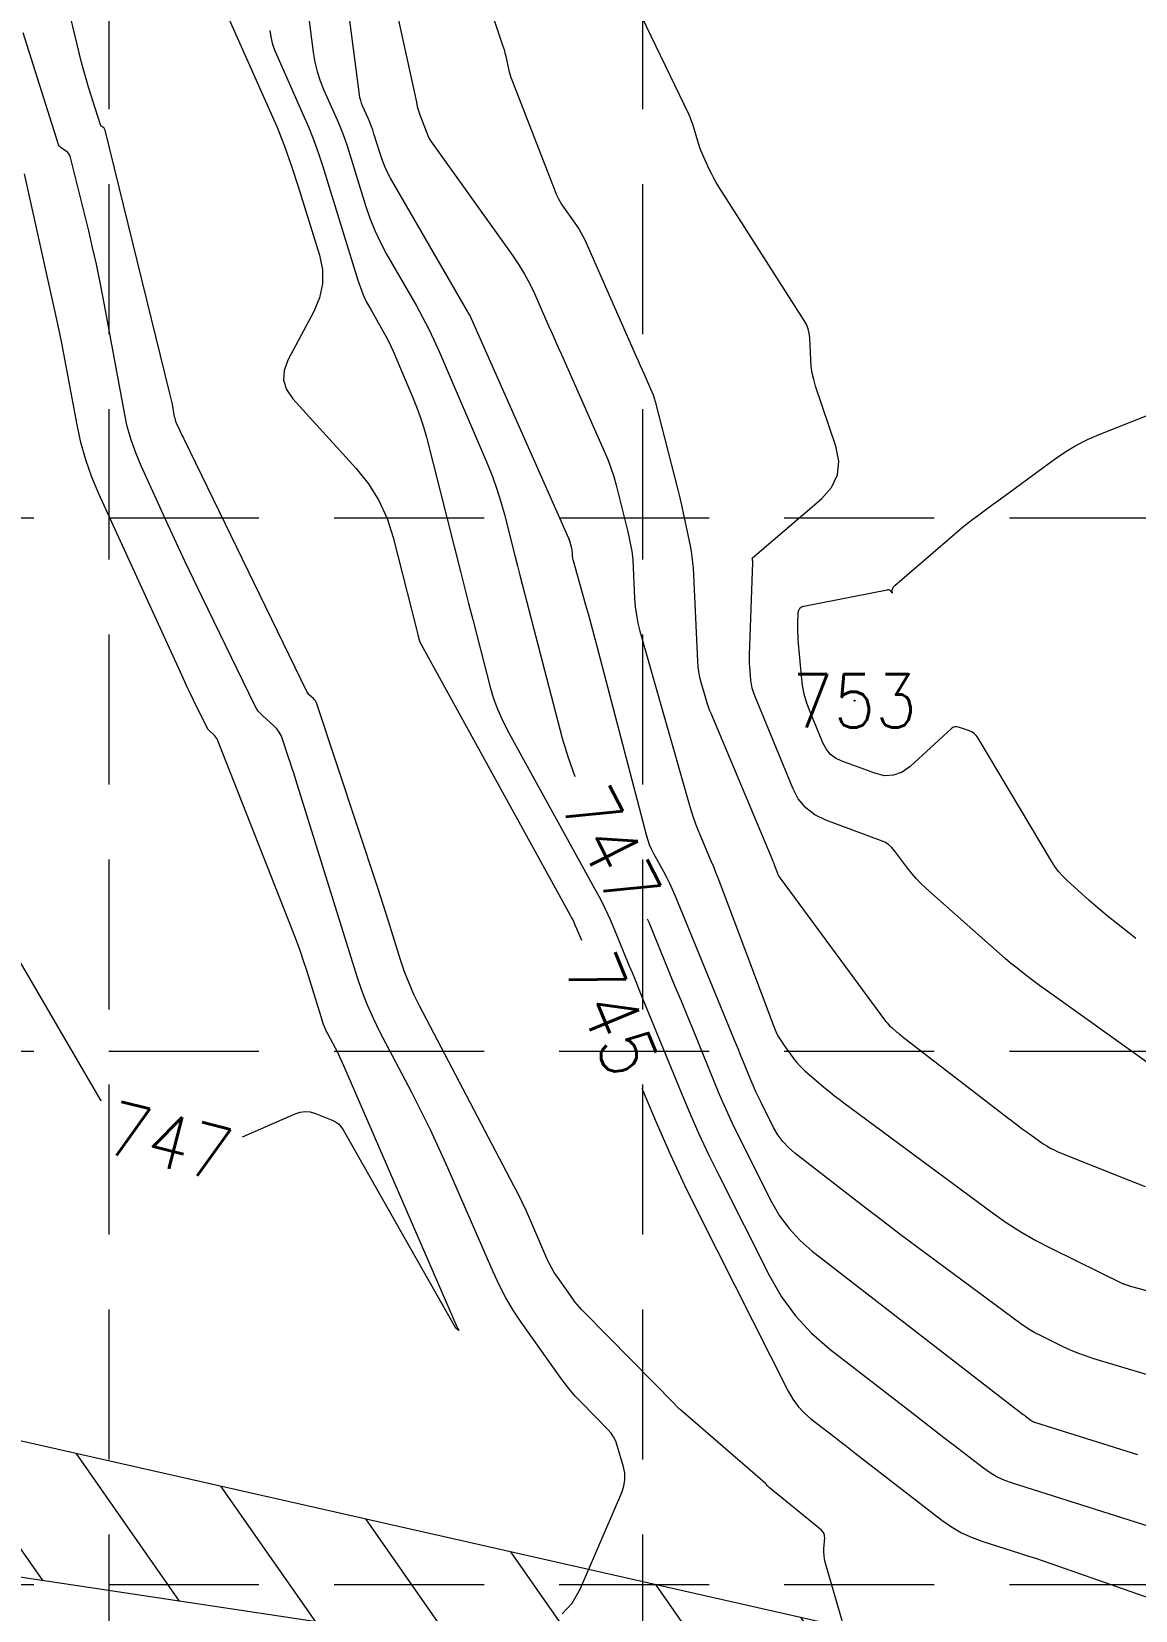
# Model space of a CAD drawing. Header units: feet. Extents: x 46644 to 49208, y 46045 to 47649.
# Drawn here: x 47760 to 47842.7, y 47364.9 to 47483.3 of the extents above; entities that cross this region are included whole.
import ezdxf
from ezdxf.enums import TextEntityAlignment as Align

# ---------------------------------------------------------------- set-up
doc = ezdxf.new("R2010")
doc.units = ezdxf.units.FT
doc.header["$MEASUREMENT"] = 0
doc.linetypes.add('DGN Style 3', pattern=[33.544038, 23.960027, -9.584011])
doc.linetypes.add('HIDDEN', pattern=[0.375, 0.25, -0.125])
doc.layers.add('EC', color=35, linetype='Continuous', lineweight=0)
doc.layers.add('WATER', color=5, linetype='Continuous', lineweight=0)
doc.layers.add('GRID', color=254, linetype='HIDDEN')
doc.styles.add('Style-STANDARD', font='STANDARD.shx')

msp = doc.modelspace()

# ---------------------------------------------------------------- hatches: boundary and pattern name
at = {"layer": 'WATER', "linetype": 'Continuous', "lineweight": 0}
h = msp.add_hatch(dxfattribs=at)
h.set_pattern_fill('ANSI31', color=5, scale=60, style=0)
h.set_pattern_definition([(304.93674, (8482.929, 102637.794), (-6.1483862, -4.29503745), [])])
h.paths.add_polyline_path([(47601.61, 47545.53), (47633.22, 47508.14), (47699.82, 47391.06), (47842.71, 47358.71), (47807.57, 47360.08), (47697.56, 47376.67), (47559.1, 47377.62), (47504.5, 47394), (47469.63, 47407.43), (47441.07, 47437.66), (47430.15, 47480.91), (47449.89, 47533.81), (47475.77, 47566.87), (47486.54, 47574.39), (47543.75, 47563.74), (47594.9, 47549.7)])

# ---------------------------------------------------------------- linework, layer by layer
at = {"layer": 'EC', "color": 35, "linetype": 'DGN Style 3', "lineweight": 0}
for p, q in [((47763.6, 47481.6), (47760.38, 47495.08)), ((47809.27, 47477.1), (47801.2, 47493.92)), ((47792.03, 47492.04), (47795.34, 47482.21)), ((47786.01, 47491.07), (47788.85, 47478.01)), ((47784.59, 47478.56), (47783.18, 47489.27)), ((47780.45, 47486.83), (47781.12, 47481.76)), ((47774.72, 47484.44), (47777.75, 47477.64)), ((47761.99, 47474.91), (47759.38, 47483.22)), ((47777.86, 47483.39), (47777.94, 47482.91)), ((47777.94, 47482.91), (47778.05, 47482.44)), ((47763.75, 47480.98), (47763.6, 47481.6)), ((47778.05, 47482.44), (47778.2, 47481.98)), ((47778.2, 47481.98), (47778.39, 47481.53)), ((47778.39, 47481.53), (47780.35, 47477.12)), ((47781.12, 47481.76), (47781.24, 47481.02)), ((47795.34, 47482.21), (47795.42, 47481.96)), ((47795.42, 47481.96), (47795.49, 47481.71)), ((47795.49, 47481.71), (47795.55, 47481.46)), ((47795.55, 47481.46), (47795.61, 47481.21)), ((47763.92, 47480.37), (47763.75, 47480.98)), ((47764.09, 47479.75), (47763.92, 47480.37)), ((47781.24, 47481.02), (47781.42, 47480.31)), ((47781.42, 47480.31), (47781.65, 47479.6)), ((47795.61, 47481.21), (47795.79, 47480.38)), ((47795.79, 47480.38), (47795.83, 47480.21)), ((47795.83, 47480.21), (47795.88, 47480.03)), ((47764.28, 47479.14), (47764.09, 47479.75)), ((47765.17, 47476.3), (47764.28, 47479.14)), ((47781.65, 47479.6), (47781.92, 47478.91)), ((47795.88, 47480.03), (47795.94, 47479.86)), ((47795.94, 47479.86), (47796, 47479.69)), ((47796, 47479.69), (47799.17, 47471.51)), ((47781.92, 47478.91), (47782.92, 47476.69)), ((47784.62, 47478.35), (47784.59, 47478.56)), ((47784.68, 47478.14), (47784.62, 47478.35)), ((47784.74, 47477.93), (47784.68, 47478.14)), ((47784.82, 47477.73), (47784.74, 47477.93)), ((47788.85, 47478.01), (47788.92, 47477.69)), ((47777.75, 47477.64), (47778.38, 47476.18)), ((47780.35, 47477.12), (47780.76, 47476.17)), ((47782.92, 47476.69), (47783.12, 47476.21)), ((47785.24, 47476.81), (47784.82, 47477.73)), ((47785.36, 47476.52), (47785.24, 47476.81)), ((47788.92, 47477.69), (47789.01, 47477.37)), ((47789.01, 47477.37), (47789.12, 47477.05)), ((47789.12, 47477.05), (47789.23, 47476.74)), ((47789.23, 47476.74), (47789.63, 47475.72)), ((47809.37, 47476.88), (47809.27, 47477.1)), ((47809.46, 47476.65), (47809.37, 47476.88)), ((47809.54, 47476.42), (47809.46, 47476.65)), ((47765.19, 47476.26), (47765.17, 47476.3)), ((47765.2, 47476.23), (47765.19, 47476.26)), ((47765.23, 47476.2), (47765.2, 47476.23)), ((47765.26, 47476.18), (47765.23, 47476.2)), ((47765.41, 47476.08), (47765.26, 47476.18)), ((47765.45, 47476.05), (47765.41, 47476.08)), ((47765.48, 47476.01), (47765.45, 47476.05)), ((47765.5, 47475.96), (47765.48, 47476.01)), ((47765.52, 47475.91), (47765.5, 47475.96)), ((47770.38, 47456.17), (47765.52, 47475.91)), ((47778.38, 47476.18), (47778.96, 47474.7)), ((47780.76, 47476.17), (47781.14, 47475.21)), ((47783.12, 47476.21), (47783.31, 47475.72)), ((47783.31, 47475.72), (47783.49, 47475.23)), ((47785.47, 47476.23), (47785.36, 47476.52)), ((47785.58, 47475.94), (47785.47, 47476.23)), ((47785.67, 47475.64), (47785.58, 47475.94)), ((47786.15, 47474.08), (47785.67, 47475.64)), ((47789.63, 47475.72), (47789.72, 47475.5)), ((47789.72, 47475.5), (47789.82, 47475.29)), ((47809.62, 47476.18), (47809.54, 47476.42)), ((47809.94, 47475.08), (47809.62, 47476.18)), ((47762.03, 47474.81), (47761.99, 47474.91)), ((47762.08, 47474.73), (47762.03, 47474.81)), ((47762.14, 47474.66), (47762.08, 47474.73)), ((47762.22, 47474.59), (47762.14, 47474.66)), ((47762.62, 47474.32), (47762.22, 47474.59)), ((47762.73, 47474.23), (47762.62, 47474.32)), ((47762.81, 47474.13), (47762.73, 47474.23)), ((47778.96, 47474.7), (47779.5, 47473.2)), ((47781.14, 47475.21), (47781.49, 47474.24)), ((47781.49, 47474.24), (47781.81, 47473.26)), ((47783.49, 47475.23), (47783.65, 47474.74)), ((47783.65, 47474.74), (47785.03, 47470.26)), ((47789.82, 47475.29), (47789.94, 47475.09)), ((47789.94, 47475.09), (47790.07, 47474.9)), ((47790.07, 47474.9), (47796.08, 47466.49)), ((47810.02, 47474.83), (47809.94, 47475.08)), ((47810.11, 47474.58), (47810.02, 47474.83)), ((47810.2, 47474.34), (47810.11, 47474.58)), ((47810.31, 47474.1), (47810.2, 47474.34)), ((47762.88, 47474.01), (47762.81, 47474.13)), ((47762.93, 47473.87), (47762.88, 47474.01)), ((47764.29, 47468.35), (47762.93, 47473.87)), ((47779.5, 47473.2), (47779.99, 47471.68)), ((47781.81, 47473.26), (47784.46, 47464.66)), ((47786.31, 47473.63), (47786.15, 47474.08)), ((47786.49, 47473.18), (47786.31, 47473.63)), ((47786.69, 47472.74), (47786.49, 47473.18)), ((47810.81, 47472.98), (47810.31, 47474.1)), ((47761.84, 47461.94), (47759.48, 47472.64)), ((47786.92, 47472.32), (47786.69, 47472.74)), ((47792.7, 47462.28), (47786.92, 47472.32)), ((47810.97, 47472.65), (47810.81, 47472.98)), ((47811.14, 47472.32), (47810.97, 47472.65)), ((47811.32, 47471.99), (47811.14, 47472.32)), ((47811.52, 47471.67), (47811.32, 47471.99)), ((47779.99, 47471.68), (47781.58, 47466.54)), ((47799.17, 47471.51), (47799.34, 47471.1)), ((47799.34, 47471.1), (47799.54, 47470.7)), ((47799.54, 47470.7), (47799.76, 47470.32)), ((47817.93, 47461.64), (47811.52, 47471.67)), ((47785.03, 47470.26), (47785.35, 47469.31)), ((47799.76, 47470.32), (47800.01, 47469.95)), ((47800.01, 47469.95), (47800.85, 47468.76)), ((47764.58, 47467.1), (47764.29, 47468.35)), ((47785.35, 47469.31), (47785.73, 47468.39)), ((47785.73, 47468.39), (47786.15, 47467.48)), ((47800.85, 47468.76), (47801.03, 47468.51)), ((47801.03, 47468.51), (47801.19, 47468.24)), ((47786.15, 47467.48), (47786.62, 47466.6)), ((47801.19, 47468.24), (47801.34, 47467.97)), ((47801.34, 47467.97), (47801.47, 47467.68)), ((47801.47, 47467.68), (47805.33, 47458.94)), ((47764.86, 47465.85), (47764.58, 47467.1)), ((47781.58, 47466.54), (47781.81, 47465.45)), ((47786.62, 47466.6), (47788.85, 47462.73)), ((47796.08, 47466.49), (47796.54, 47465.81)), ((47765.12, 47464.6), (47764.86, 47465.85)), ((47781.81, 47465.45), (47781.81, 47464.38)), ((47796.54, 47465.81), (47796.96, 47465.11)), ((47796.96, 47465.11), (47797.35, 47464.39)), ((47765.36, 47463.34), (47765.12, 47464.6)), ((47781.81, 47464.38), (47781.6, 47463.33)), ((47784.46, 47464.66), (47784.65, 47464.1)), ((47784.65, 47464.1), (47784.87, 47463.56)), ((47797.35, 47464.39), (47797.7, 47463.65)), ((47797.7, 47463.65), (47798.78, 47461.19)), ((47766.96, 47454.71), (47765.36, 47463.34)), ((47781.6, 47463.33), (47781.17, 47462.3)), ((47784.87, 47463.56), (47785.12, 47463.02)), ((47785.12, 47463.02), (47785.4, 47462.5)), ((47785.4, 47462.5), (47786.36, 47460.82)), ((47788.85, 47462.73), (47789.32, 47461.89)), ((47762.04, 47461.01), (47761.84, 47461.94)), ((47781.17, 47462.3), (47779.22, 47458.65)), ((47789.32, 47461.89), (47789.76, 47461.04)), ((47792.71, 47462.25), (47792.7, 47462.28)), ((47792.73, 47462.23), (47792.71, 47462.25)), ((47792.75, 47462.2), (47792.73, 47462.23)), ((47792.76, 47462.18), (47792.75, 47462.2)), ((47792.84, 47462.07), (47792.76, 47462.18)), ((47792.85, 47462.06), (47792.84, 47462.07)), ((47792.85, 47462.05), (47792.85, 47462.06)), ((47792.85, 47462.06), (47792.85, 47462.06)), ((47792.86, 47462.05), (47792.85, 47462.05)), ((47792.87, 47462.02), (47792.86, 47462.05)), ((47792.87, 47462.01), (47792.87, 47462.02)), ((47792.88, 47462), (47792.87, 47462.01)), ((47792.87, 47462.01), (47792.87, 47462.01)), ((47792.88, 47461.99), (47792.88, 47462)), ((47800.29, 47445.28), (47792.88, 47461.99)), ((47818.09, 47461.34), (47817.93, 47461.64)), ((47818.22, 47461.02), (47818.09, 47461.34)), ((47762.24, 47460.07), (47762.04, 47461.01)), ((47762.42, 47459.13), (47762.24, 47460.07)), ((47786.36, 47460.82), (47786.57, 47460.46)), ((47786.57, 47460.46), (47786.76, 47460.09)), ((47786.76, 47460.09), (47786.94, 47459.72)), ((47789.76, 47461.04), (47790.17, 47460.18)), ((47790.17, 47460.18), (47790.56, 47459.31)), ((47798.78, 47461.19), (47799.02, 47460.67)), ((47799.02, 47460.67), (47799.25, 47460.14)), ((47799.25, 47460.14), (47799.48, 47459.61)), ((47818.3, 47460.68), (47818.22, 47461.02)), ((47818.34, 47460.34), (47818.3, 47460.68)), ((47818.41, 47458.69), (47818.34, 47460.34)), ((47762.6, 47458.2), (47762.42, 47459.13)), ((47786.94, 47459.72), (47787.1, 47459.34)), ((47787.1, 47459.34), (47788.57, 47455.91)), ((47790.56, 47459.31), (47794.17, 47450.87)), ((47799.48, 47459.61), (47799.72, 47459.09)), ((47799.72, 47459.09), (47802.93, 47451.85)), ((47805.33, 47458.94), (47805.48, 47458.61)), ((47763.41, 47453.81), (47762.6, 47458.2)), ((47778.93, 47457.88), (47778.9, 47457.15)), ((47779.22, 47458.65), (47778.93, 47457.88)), ((47805.48, 47458.61), (47805.63, 47458.27)), ((47805.63, 47458.27), (47805.78, 47457.94)), ((47805.78, 47457.94), (47805.92, 47457.61)), ((47818.45, 47458.18), (47818.41, 47458.69)), ((47818.53, 47457.69), (47818.45, 47458.18)), ((47818.64, 47457.2), (47818.53, 47457.69)), ((47778.9, 47457.15), (47779.11, 47456.45)), ((47805.92, 47457.61), (47806.4, 47456.52)), ((47806.4, 47456.52), (47806.5, 47456.29)), ((47818.78, 47456.72), (47818.64, 47457.2)), ((47820.3, 47452.22), (47818.78, 47456.72)), ((47770.43, 47455.97), (47770.38, 47456.17)), ((47770.47, 47455.77), (47770.43, 47455.97)), ((47770.52, 47455.57), (47770.47, 47455.77)), ((47770.56, 47455.37), (47770.52, 47455.57)), ((47770.73, 47454.42), (47770.56, 47455.37)), ((47779.11, 47456.45), (47779.58, 47455.77)), ((47779.58, 47455.77), (47784.33, 47450.55)), ((47788.57, 47455.91), (47788.87, 47455.16)), ((47806.5, 47456.29), (47806.59, 47456.05)), ((47806.59, 47456.05), (47806.67, 47455.81)), ((47806.67, 47455.81), (47806.74, 47455.56)), ((47806.74, 47455.56), (47808.44, 47448.93)), ((47767.18, 47453.69), (47766.96, 47454.71)), ((47770.76, 47454.3), (47770.73, 47454.42)), ((47770.79, 47454.18), (47770.76, 47454.3)), ((47770.83, 47454.06), (47770.79, 47454.18)), ((47788.87, 47455.16), (47789.14, 47454.41)), ((47789.14, 47454.41), (47789.39, 47453.65)), ((47840.04, 47453.09), (47843.89, 47454.61)), ((47763.7, 47452.49), (47763.41, 47453.81)), ((47767.46, 47452.69), (47767.18, 47453.69)), ((47770.88, 47453.94), (47770.83, 47454.06)), ((47771.13, 47453.4), (47770.88, 47453.94)), ((47771.2, 47453.24), (47771.13, 47453.4)), ((47771.28, 47453.07), (47771.2, 47453.24)), ((47771.36, 47452.91), (47771.28, 47453.07)), ((47789.39, 47453.65), (47789.6, 47452.88)), ((47839.15, 47452.7), (47840.04, 47453.09)), ((47764.06, 47451.18), (47763.7, 47452.49)), ((47767.81, 47451.71), (47767.46, 47452.69)), ((47771.44, 47452.74), (47771.36, 47452.91)), ((47780.65, 47433.81), (47771.44, 47452.74)), ((47789.6, 47452.88), (47792.15, 47442.81)), ((47802.93, 47451.85), (47803.19, 47451.22)), ((47820.52, 47451.1), (47820.3, 47452.22)), ((47836.65, 47451.21), (47837.45, 47451.76)), ((47837.45, 47451.76), (47838.29, 47452.26)), ((47838.29, 47452.26), (47839.15, 47452.7)), ((47764.51, 47449.9), (47764.06, 47451.18)), ((47768.21, 47450.75), (47767.81, 47451.71)), ((47770.24, 47446.3), (47768.21, 47450.75)), ((47794.17, 47450.87), (47794.55, 47449.94)), ((47803.19, 47451.22), (47803.43, 47450.58)), ((47803.43, 47450.58), (47803.64, 47449.93)), ((47820.42, 47450.06), (47820.52, 47451.1)), ((47832.98, 47448.51), (47836.65, 47451.21)), ((47765.04, 47448.65), (47764.51, 47449.9)), ((47784.33, 47450.55), (47785.27, 47449.38)), ((47785.27, 47449.38), (47786.04, 47448.13)), ((47794.55, 47449.94), (47794.89, 47449)), ((47803.64, 47449.93), (47803.82, 47449.28)), ((47819.98, 47449.12), (47820.42, 47450.06)), ((47771.29, 47434.99), (47765.04, 47448.65)), ((47794.89, 47449), (47795.19, 47448.05)), ((47803.82, 47449.28), (47804.46, 47446.8)), ((47808.44, 47448.93), (47808.59, 47448.35)), ((47808.59, 47448.35), (47808.72, 47447.78)), ((47814.05, 47443.85), (47819.21, 47448.27)), ((47819.21, 47448.27), (47819.98, 47449.12)), ((47832.5, 47448.16), (47832.74, 47448.34)), ((47832.74, 47448.34), (47832.98, 47448.51)), ((47786.04, 47448.13), (47786.66, 47446.79)), ((47795.19, 47448.05), (47795.45, 47447.08)), ((47795.45, 47447.08), (47796.26, 47443.91)), ((47808.72, 47447.78), (47808.86, 47447.2)), ((47808.86, 47447.2), (47808.98, 47446.62)), ((47830.56, 47446.75), (47830.9, 47447)), ((47830.9, 47447), (47832.02, 47447.81)), ((47832.02, 47447.81), (47832.26, 47447.99)), ((47832.26, 47447.99), (47832.5, 47448.16)), ((47770.87, 47444.94), (47770.24, 47446.3)), ((47786.66, 47446.79), (47787.11, 47445.37)), ((47804.46, 47446.8), (47804.53, 47446.5)), ((47804.53, 47446.5), (47804.61, 47446.19)), ((47804.61, 47446.19), (47804.68, 47445.88)), ((47804.68, 47445.88), (47804.74, 47445.57)), ((47808.98, 47446.62), (47809.38, 47444.73)), ((47824.71, 47441.77), (47829.57, 47445.95)), ((47829.57, 47445.95), (47829.9, 47446.22)), ((47829.9, 47446.22), (47830.23, 47446.49)), ((47830.23, 47446.49), (47830.56, 47446.75)), ((47771.5, 47443.59), (47770.87, 47444.94)), ((47787.11, 47445.37), (47788.85, 47438.5)), ((47800.32, 47445.21), (47800.29, 47445.28)), ((47800.34, 47445.14), (47800.32, 47445.21)), ((47800.37, 47445.07), (47800.34, 47445.14)), ((47800.39, 47445), (47800.37, 47445.07)), ((47800.48, 47444.65), (47800.39, 47445)), ((47800.48, 47444.63), (47800.48, 47444.65)), ((47800.49, 47444.6), (47800.48, 47444.63)), ((47804.74, 47445.57), (47804.95, 47444.57)), ((47809.38, 47444.73), (47809.45, 47444.32)), ((47772.15, 47442.24), (47771.5, 47443.59)), ((47796.26, 47443.91), (47796.43, 47443.23)), ((47800.49, 47444.58), (47800.49, 47444.6)), ((47800.5, 47444.55), (47800.49, 47444.58)), ((47800.53, 47444.43), (47800.5, 47444.55)), ((47800.53, 47444.39), (47800.53, 47444.43)), ((47800.54, 47444.35), (47800.53, 47444.39)), ((47800.54, 47444.31), (47800.54, 47444.35)), ((47800.55, 47444.27), (47800.54, 47444.31)), ((47800.56, 47443.95), (47800.55, 47444.27)), ((47800.57, 47443.87), (47800.56, 47443.95)), ((47800.58, 47443.79), (47800.57, 47443.87)), ((47800.6, 47443.7), (47800.58, 47443.79)), ((47800.62, 47443.62), (47800.6, 47443.7)), ((47801.56, 47440.3), (47800.62, 47443.62)), ((47804.95, 47444.57), (47805, 47444.35)), ((47805, 47444.35), (47805.03, 47444.13)), ((47805.03, 47444.13), (47805.05, 47443.91)), ((47805.05, 47443.91), (47805.07, 47443.69)), ((47805.07, 47443.69), (47805.21, 47440.78)), ((47809.45, 47444.32), (47809.51, 47443.91)), ((47809.51, 47443.91), (47809.56, 47443.5)), ((47809.56, 47443.5), (47809.59, 47443.09)), ((47813.82, 47436.56), (47814.06, 47443.49)), ((47814.03, 47443.82), (47814.04, 47443.84)), ((47814.03, 47443.8), (47814.03, 47443.82)), ((47814.03, 47443.79), (47814.03, 47443.8)), ((47814.04, 47443.73), (47814.03, 47443.79)), ((47814.04, 47443.84), (47814.05, 47443.85)), ((47814.05, 47443.71), (47814.04, 47443.73)), ((47814.05, 47443.7), (47814.05, 47443.71)), ((47814.05, 47443.69), (47814.05, 47443.7)), ((47814.05, 47443.67), (47814.05, 47443.69)), ((47814.06, 47443.59), (47814.05, 47443.67)), ((47814.06, 47443.56), (47814.06, 47443.59)), ((47814.06, 47443.54), (47814.06, 47443.56)), ((47814.06, 47443.51), (47814.06, 47443.54)), ((47814.06, 47443.49), (47814.06, 47443.51)), ((47792.15, 47442.81), (47792.45, 47441.61)), ((47796.43, 47443.23), (47796.6, 47442.55)), ((47796.6, 47442.55), (47796.78, 47441.87)), ((47809.59, 47443.09), (47809.92, 47436.1)), ((47772.8, 47440.89), (47772.15, 47442.24)), ((47792.45, 47441.61), (47792.76, 47440.42)), ((47796.78, 47441.87), (47796.96, 47441.19)), ((47796.96, 47441.19), (47799.79, 47430.32)), ((47817.89, 47440.21), (47824.15, 47441.45)), ((47824.15, 47441.45), (47824.17, 47441.45)), ((47824.17, 47441.45), (47824.19, 47441.46)), ((47824.19, 47441.46), (47824.21, 47441.46)), ((47824.21, 47441.46), (47824.22, 47441.46)), ((47824.22, 47441.46), (47824.28, 47441.45)), ((47824.28, 47441.45), (47824.29, 47441.45)), ((47824.29, 47441.45), (47824.3, 47441.45)), ((47824.3, 47441.45), (47824.31, 47441.44)), ((47824.31, 47441.44), (47824.32, 47441.43)), ((47824.32, 47441.43), (47824.51, 47441.22)), ((47824.51, 47441.39), (47824.52, 47441.41)), ((47824.51, 47441.37), (47824.51, 47441.39)), ((47824.51, 47441.35), (47824.51, 47441.37)), ((47824.52, 47441.33), (47824.51, 47441.35)), ((47824.51, 47441.22), (47824.53, 47441.2)), ((47824.52, 47441.41), (47824.6, 47441.62)), ((47824.54, 47441.23), (47824.52, 47441.33)), ((47824.53, 47441.2), (47824.54, 47441.2)), ((47824.54, 47441.21), (47824.54, 47441.23)), ((47824.54, 47441.2), (47824.54, 47441.21)), ((47824.6, 47441.62), (47824.62, 47441.66)), ((47824.62, 47441.66), (47824.65, 47441.7)), ((47824.65, 47441.7), (47824.68, 47441.73)), ((47824.68, 47441.73), (47824.71, 47441.77)), ((47776.75, 47432.76), (47772.8, 47440.89)), ((47792.76, 47440.42), (47793.07, 47439.22)), ((47801.77, 47439.55), (47801.56, 47440.3)), ((47805.21, 47440.78), (47805.25, 47440.16)), ((47805.25, 47440.16), (47805.34, 47439.55)), ((47817.48, 47439.74), (47817.51, 47439.92)), ((47817.51, 47439.92), (47817.59, 47440.06)), ((47817.59, 47440.06), (47817.71, 47440.16)), ((47817.71, 47440.16), (47817.89, 47440.21)), ((47793.07, 47439.22), (47793.38, 47438.03)), ((47801.98, 47438.8), (47801.77, 47439.55)), ((47802.18, 47438.05), (47801.98, 47438.8)), ((47805.34, 47439.55), (47805.45, 47438.94)), ((47805.45, 47438.94), (47805.61, 47438.34)), ((47817.45, 47438.82), (47817.48, 47439.74)), ((47817.45, 47438.54), (47817.45, 47438.82)), ((47788.85, 47438.5), (47788.88, 47438.39)), ((47788.88, 47438.39), (47788.9, 47438.28)), ((47788.9, 47438.28), (47788.93, 47438.17)), ((47788.93, 47438.17), (47788.96, 47438.06)), ((47788.96, 47438.06), (47789.06, 47437.69)), ((47789.06, 47437.69), (47789.08, 47437.62)), ((47789.08, 47437.62), (47789.11, 47437.54)), ((47789.11, 47437.54), (47789.14, 47437.47)), ((47793.38, 47438.03), (47794.39, 47434.13)), ((47802.38, 47437.3), (47802.18, 47438.05)), ((47805.61, 47438.34), (47809.24, 47425.55)), ((47817.45, 47438.26), (47817.45, 47438.54)), ((47817.46, 47437.98), (47817.45, 47438.26)), ((47817.48, 47437.7), (47817.46, 47437.98)), ((47817.71, 47434.99), (47817.48, 47437.7)), ((47789.14, 47437.47), (47789.18, 47437.4)), ((47789.18, 47437.4), (47800.35, 47417.09)), ((47806.12, 47422.96), (47802.38, 47437.3)), ((47813.82, 47436.34), (47813.82, 47436.56)), ((47813.82, 47436.12), (47813.82, 47436.34)), ((47809.92, 47436.1), (47809.96, 47435.7)), ((47809.96, 47435.7), (47810.01, 47435.3)), ((47810.01, 47435.3), (47810.08, 47434.9)), ((47813.83, 47435.9), (47813.82, 47436.12)), ((47813.85, 47435.69), (47813.83, 47435.9)), ((47813.93, 47434.67), (47813.85, 47435.69)), ((47771.49, 47434.54), (47771.29, 47434.99)), ((47771.7, 47434.1), (47771.49, 47434.54)), ((47771.91, 47433.65), (47771.7, 47434.1)), ((47794.39, 47434.13), (47794.64, 47433.3)), ((47810.08, 47434.9), (47810.18, 47434.51)), ((47810.18, 47434.51), (47810.54, 47433.24)), ((47813.97, 47434.37), (47813.93, 47434.67)), ((47814.03, 47434.06), (47813.97, 47434.37)), ((47814.11, 47433.77), (47814.03, 47434.06)), ((47817.8, 47434.3), (47817.71, 47434.99)), ((47817.93, 47433.62), (47817.8, 47434.3)), ((47772.13, 47433.21), (47771.91, 47433.65)), ((47773.13, 47431.14), (47772.13, 47433.21)), ((47780.69, 47433.73), (47780.65, 47433.81)), ((47780.73, 47433.67), (47780.69, 47433.73)), ((47780.79, 47433.6), (47780.73, 47433.67)), ((47780.84, 47433.55), (47780.79, 47433.6)), ((47781.13, 47433.29), (47780.84, 47433.55)), ((47781.21, 47433.2), (47781.13, 47433.29)), ((47781.28, 47433.11), (47781.21, 47433.2)), ((47781.34, 47433.01), (47781.28, 47433.11)), ((47781.38, 47432.9), (47781.34, 47433.01)), ((47785.95, 47419.08), (47781.38, 47432.9)), ((47794.64, 47433.3), (47794.93, 47432.5)), ((47810.54, 47433.24), (47810.63, 47432.97)), ((47810.63, 47432.97), (47810.72, 47432.7)), ((47814.22, 47433.48), (47814.11, 47433.77)), ((47817.06, 47426.56), (47814.22, 47433.48)), ((47818.12, 47432.95), (47817.93, 47433.62)), ((47818.36, 47432.29), (47818.12, 47432.95)), ((47821.67, 47433.15), (47821.67, 47433.16)), ((47821.67, 47433.16), (47821.68, 47433.16)), ((47821.68, 47433.13), (47821.67, 47433.15)), ((47821.68, 47433.16), (47821.68, 47433.16)), ((47821.68, 47433.16), (47821.68, 47433.16)), ((47821.68, 47433.16), (47821.7, 47433.16)), ((47821.68, 47433.12), (47821.68, 47433.13)), ((47821.68, 47433.13), (47821.68, 47433.13)), ((47821.68, 47433.13), (47821.68, 47433.13)), ((47821.68, 47433.13), (47821.68, 47433.13)), ((47821.68, 47433.11), (47821.68, 47433.12)), ((47821.69, 47433.11), (47821.68, 47433.11)), ((47821.68, 47433.11), (47821.68, 47433.11)), ((47821.68, 47433.11), (47821.68, 47433.11)), ((47821.7, 47433.1), (47821.69, 47433.11)), ((47821.69, 47433.11), (47821.69, 47433.11)), ((47821.7, 47433.16), (47821.7, 47433.16)), ((47821.7, 47433.16), (47821.7, 47433.16)), ((47821.7, 47433.16), (47821.7, 47433.16)), ((47821.7, 47433.16), (47821.71, 47433.15)), ((47821.71, 47433.1), (47821.7, 47433.1)), ((47821.7, 47433.1), (47821.7, 47433.1)), ((47821.7, 47433.1), (47821.7, 47433.1)), ((47821.71, 47433.15), (47821.72, 47433.14)), ((47821.72, 47433.12), (47821.71, 47433.11)), ((47821.71, 47433.11), (47821.71, 47433.1)), ((47821.72, 47433.14), (47821.73, 47433.13)), ((47821.73, 47433.12), (47821.72, 47433.12)), ((47821.73, 47433.13), (47821.73, 47433.13)), ((47821.73, 47433.13), (47821.73, 47433.12)), ((47776.87, 47432.55), (47776.75, 47432.76)), ((47777, 47432.35), (47776.87, 47432.55)), ((47777.16, 47432.16), (47777, 47432.35)), ((47777.33, 47431.99), (47777.16, 47432.16)), ((47778.17, 47431.23), (47777.33, 47431.99)), ((47794.93, 47432.5), (47795.27, 47431.71)), ((47795.27, 47431.71), (47795.66, 47430.94)), ((47810.72, 47432.7), (47810.81, 47432.44)), ((47810.81, 47432.44), (47810.92, 47432.18)), ((47810.92, 47432.18), (47815.49, 47421.28)), ((47819.32, 47429.96), (47818.36, 47432.29)), ((47773.18, 47431.06), (47773.13, 47431.14)), ((47773.22, 47430.99), (47773.18, 47431.06)), ((47773.28, 47430.92), (47773.22, 47430.99)), ((47773.34, 47430.86), (47773.28, 47430.92)), ((47773.65, 47430.58), (47773.34, 47430.86)), ((47773.74, 47430.49), (47773.65, 47430.58)), ((47773.81, 47430.4), (47773.74, 47430.49)), ((47778.39, 47431.01), (47778.17, 47431.23)), ((47778.56, 47430.77), (47778.39, 47431.01)), ((47778.71, 47430.51), (47778.56, 47430.77)), ((47778.82, 47430.23), (47778.71, 47430.51)), ((47795.66, 47430.94), (47802.21, 47419.05)), ((47828.93, 47431.01), (47825.87, 47428.2)), ((47829.06, 47431.11), (47828.93, 47431.01)), ((47829.2, 47431.16), (47829.06, 47431.11)), ((47829.35, 47431.17), (47829.2, 47431.16)), ((47829.5, 47431.14), (47829.35, 47431.17)), ((47830.25, 47430.88), (47829.5, 47431.14)), ((47830.46, 47430.79), (47830.25, 47430.88)), ((47830.65, 47430.67), (47830.46, 47430.79)), ((47830.82, 47430.51), (47830.65, 47430.67)), ((47830.95, 47430.32), (47830.82, 47430.51)), ((47773.88, 47430.29), (47773.81, 47430.4)), ((47773.93, 47430.18), (47773.88, 47430.29)), ((47779.55, 47415.96), (47773.93, 47430.18)), ((47779.27, 47428.87), (47778.82, 47430.23)), ((47799.79, 47430.32), (47800.22, 47428.87)), ((47819.56, 47429.51), (47819.32, 47429.96)), ((47819.88, 47429.12), (47819.56, 47429.51)), ((47836.45, 47421.08), (47830.95, 47430.32)), ((47779.41, 47428.45), (47779.27, 47428.87)), ((47779.54, 47428.03), (47779.41, 47428.45)), ((47800.22, 47428.87), (47800.73, 47427.45)), ((47820.27, 47428.82), (47819.88, 47429.12)), ((47820.74, 47428.59), (47820.27, 47428.82)), ((47823.21, 47427.68), (47820.74, 47428.59)), ((47825.87, 47428.2), (47825.27, 47427.77)), ((47779.68, 47427.62), (47779.54, 47428.03)), ((47779.81, 47427.2), (47779.68, 47427.62)), ((47784.44, 47412.35), (47779.81, 47427.2)), ((47823.93, 47427.5), (47823.21, 47427.68)), ((47824.62, 47427.53), (47823.93, 47427.5)), ((47825.27, 47427.77), (47824.62, 47427.53)), ((47817.48, 47425.76), (47817.06, 47426.56)), ((47818.04, 47425.1), (47817.48, 47425.76)), ((47809.24, 47425.55), (47809.43, 47424.93)), ((47809.43, 47424.93), (47809.63, 47424.31)), ((47818.72, 47424.57), (47818.04, 47425.1)), ((47819.54, 47424.17), (47818.72, 47424.57)), ((47809.63, 47424.31), (47809.86, 47423.69)), ((47809.86, 47423.69), (47810.1, 47423.08)), ((47823.65, 47422.65), (47819.54, 47424.17)), ((47806.22, 47422.63), (47806.12, 47422.96)), ((47806.33, 47422.31), (47806.22, 47422.63)), ((47806.47, 47422), (47806.33, 47422.31)), ((47810.1, 47423.08), (47810.93, 47421.11)), ((47823.96, 47422.51), (47823.65, 47422.65)), ((47824.24, 47422.33), (47823.96, 47422.51)), ((47824.5, 47422.11), (47824.24, 47422.33)), ((47806.62, 47421.69), (47806.47, 47422)), ((47807.4, 47420.29), (47806.62, 47421.69)), ((47810.93, 47421.11), (47811.11, 47420.68)), ((47815.49, 47421.28), (47815.55, 47421.13)), ((47815.55, 47421.13), (47815.61, 47420.99)), ((47815.61, 47420.99), (47815.67, 47420.84)), ((47824.72, 47421.84), (47824.5, 47422.11)), ((47825.7, 47420.53), (47824.72, 47421.84)), ((47836.7, 47420.68), (47836.45, 47421.08)), ((47807.63, 47419.86), (47807.4, 47420.29)), ((47807.84, 47419.42), (47807.63, 47419.86)), ((47811.11, 47420.68), (47811.28, 47420.26)), ((47811.28, 47420.26), (47811.45, 47419.83)), ((47811.45, 47419.83), (47811.61, 47419.4)), ((47815.67, 47420.84), (47815.72, 47420.69)), ((47815.72, 47420.69), (47815.91, 47420.2)), ((47815.91, 47420.2), (47815.95, 47420.1)), ((47815.95, 47420.1), (47816, 47420)), ((47816, 47420), (47816.06, 47419.9)), ((47816.06, 47419.9), (47816.12, 47419.81)), ((47816.12, 47419.81), (47824.02, 47409.09)), ((47826.01, 47420.14), (47825.7, 47420.53)), ((47826.34, 47419.76), (47826.01, 47420.14)), ((47826.69, 47419.4), (47826.34, 47419.76)), ((47836.99, 47420.31), (47836.7, 47420.68)), ((47837.3, 47419.96), (47836.99, 47420.31)), ((47837.63, 47419.64), (47837.3, 47419.96)), ((47786.16, 47418.46), (47785.95, 47419.08)), ((47802.21, 47419.05), (47802.62, 47418.29)), ((47808.05, 47418.97), (47807.84, 47419.42)), ((47808.24, 47418.52), (47808.05, 47418.97)), ((47811.61, 47419.4), (47815.65, 47408.69)), ((47827.05, 47419.06), (47826.69, 47419.4)), ((47832.98, 47413.8), (47827.05, 47419.06)), ((47839.27, 47418.17), (47837.63, 47419.64)), ((47756.78, 47417.55), (47765.12, 47403.25)), ((47786.36, 47417.84), (47786.16, 47418.46)), ((47786.56, 47417.21), (47786.36, 47417.84)), ((47802.62, 47418.29), (47803, 47417.51)), ((47803, 47417.51), (47803.37, 47416.72)), ((47812.7, 47407.67), (47808.24, 47418.52)), ((47839.61, 47417.87), (47839.27, 47418.17)), ((47839.95, 47417.57), (47839.61, 47417.87)), ((47840.29, 47417.28), (47839.95, 47417.57)), ((47786.75, 47416.59), (47786.56, 47417.21)), ((47787.66, 47413.68), (47786.75, 47416.59)), ((47800.35, 47417.09), (47800.49, 47416.84)), ((47800.49, 47416.84), (47800.62, 47416.58)), ((47800.62, 47416.58), (47800.74, 47416.31)), ((47800.74, 47416.31), (47800.86, 47416.04)), ((47803.37, 47416.72), (47803.71, 47415.93)), ((47806.16, 47416.76), (47806.27, 47416.51)), ((47806.27, 47416.51), (47808.26, 47411.65)), ((47840.64, 47417), (47840.29, 47417.28)), ((47842.28, 47415.68), (47840.64, 47417)), ((47779.85, 47415.18), (47779.55, 47415.96)), ((47780.13, 47414.4), (47779.85, 47415.18)), ((47800.86, 47416.04), (47801.22, 47415.17)), ((47803.71, 47415.93), (47804.78, 47413.3)), ((47842.78, 47415.29), (47842.28, 47415.68)), ((47780.4, 47413.61), (47780.13, 47414.4)), ((47780.66, 47412.81), (47780.4, 47413.61)), ((47781.82, 47409.1), (47780.66, 47412.81)), ((47787.96, 47412.79), (47787.66, 47413.68)), ((47788.3, 47411.93), (47787.96, 47412.79)), ((47804.78, 47413.3), (47805.02, 47412.74)), ((47805.02, 47412.74), (47805.25, 47412.18)), ((47833.18, 47413.62), (47832.98, 47413.8)), ((47833.38, 47413.45), (47833.18, 47413.62)), ((47833.59, 47413.29), (47833.38, 47413.45)), ((47833.79, 47413.13), (47833.59, 47413.29)), ((47834.77, 47412.37), (47833.79, 47413.13)), ((47784.79, 47411.31), (47784.44, 47412.35)), ((47788.67, 47411.08), (47788.3, 47411.93)), ((47805.25, 47412.18), (47805.48, 47411.62)), ((47805.48, 47411.62), (47805.71, 47411.05)), ((47808.26, 47411.65), (47808.69, 47410.61)), ((47835.07, 47412.14), (47834.77, 47412.37)), ((47835.37, 47411.92), (47835.07, 47412.14)), ((47835.67, 47411.69), (47835.37, 47411.92)), ((47835.98, 47411.47), (47835.67, 47411.69)), ((47843.77, 47405.9), (47835.98, 47411.47)), ((47785.19, 47410.29), (47784.79, 47411.31)), ((47789.08, 47410.24), (47788.67, 47411.08)), ((47805.71, 47411.05), (47808.69, 47403.74)), ((47808.69, 47410.61), (47809.12, 47409.57)), ((47785.63, 47409.28), (47785.19, 47410.29)), ((47786.12, 47408.3), (47785.63, 47409.28)), ((47796.16, 47396.74), (47789.08, 47410.24)), ((47809.12, 47409.57), (47809.54, 47408.53)), ((47781.9, 47408.85), (47781.82, 47409.1)), ((47781.99, 47408.61), (47781.9, 47408.85)), ((47782.1, 47408.37), (47781.99, 47408.61)), ((47782.21, 47408.14), (47782.1, 47408.37)), ((47782.78, 47407.07), (47782.21, 47408.14)), ((47788.5, 47403.75), (47786.12, 47408.3)), ((47809.54, 47408.53), (47809.97, 47407.49)), ((47815.65, 47408.69), (47815.8, 47408.31)), ((47815.8, 47408.31), (47815.98, 47407.95)), ((47815.98, 47407.95), (47816.19, 47407.61)), ((47824.02, 47409.09), (47824.13, 47408.96)), ((47824.13, 47408.96), (47824.24, 47408.84)), ((47824.24, 47408.84), (47824.35, 47408.72)), ((47824.35, 47408.72), (47824.48, 47408.61)), ((47824.48, 47408.61), (47824.89, 47408.25)), ((47824.89, 47408.25), (47824.98, 47408.18)), ((47824.98, 47408.18), (47825.07, 47408.11)), ((47825.07, 47408.11), (47825.16, 47408.03)), ((47825.16, 47408.03), (47825.25, 47407.96)), ((47825.25, 47407.96), (47833.19, 47401.83)), ((47782.95, 47406.74), (47782.78, 47407.07)), ((47783.11, 47406.4), (47782.95, 47406.74)), ((47809.97, 47407.49), (47811.48, 47403.79)), ((47812.84, 47407.32), (47812.7, 47407.67)), ((47812.99, 47406.97), (47812.84, 47407.32)), ((47813.13, 47406.62), (47812.99, 47406.97)), ((47816.19, 47407.61), (47816.42, 47407.27)), ((47816.42, 47407.27), (47817.2, 47406.2)), ((47783.27, 47406.07), (47783.11, 47406.4)), ((47783.42, 47405.73), (47783.27, 47406.07)), ((47791.94, 47386.1), (47783.42, 47405.73)), ((47813.28, 47406.26), (47813.13, 47406.62)), ((47813.95, 47404.62), (47813.28, 47406.26)), ((47817.2, 47406.2), (47817.38, 47405.98)), ((47817.38, 47405.98), (47817.57, 47405.77)), ((47817.57, 47405.77), (47817.77, 47405.56)), ((47817.77, 47405.56), (47817.98, 47405.37)), ((47814.12, 47404.21), (47813.95, 47404.62)), ((47817.98, 47405.37), (47819.52, 47404.05)), ((47765.12, 47403.25), (47765.21, 47403.12)), ((47789.22, 47402.35), (47788.5, 47403.75)), ((47805.75, 47404.06), (47805.93, 47403.63)), ((47805.93, 47403.63), (47806.89, 47401.33)), ((47808.69, 47403.74), (47809.35, 47402.18)), ((47811.48, 47403.79), (47811.81, 47403)), ((47814.3, 47403.8), (47814.12, 47404.21)), ((47814.49, 47403.39), (47814.3, 47403.8)), ((47814.69, 47402.99), (47814.49, 47403.39)), ((47819.52, 47404.05), (47819.86, 47403.77)), ((47819.86, 47403.77), (47820.2, 47403.49)), ((47820.2, 47403.49), (47820.54, 47403.23)), ((47820.54, 47403.23), (47820.89, 47402.96)), ((47775.81, 47400.42), (47779.77, 47402.14)), ((47779.77, 47402.14), (47780.14, 47402.26)), ((47780.14, 47402.26), (47780.52, 47402.31)), ((47780.52, 47402.31), (47780.9, 47402.28)), ((47780.9, 47402.28), (47781.28, 47402.16)), ((47781.28, 47402.16), (47782.53, 47401.66)), ((47789.91, 47400.94), (47789.22, 47402.35)), ((47809.35, 47402.18), (47810.03, 47400.63)), ((47811.81, 47403), (47812.16, 47402.21)), ((47812.16, 47402.21), (47812.52, 47401.44)), ((47815.63, 47401.12), (47814.69, 47402.99)), ((47820.89, 47402.96), (47832, 47394.75)), ((47782.53, 47401.66), (47782.78, 47401.54)), ((47782.78, 47401.54), (47783, 47401.38)), ((47783, 47401.38), (47783.19, 47401.18)), ((47783.19, 47401.18), (47783.35, 47400.95)), ((47783.35, 47400.95), (47791.79, 47386.08)), ((47790.57, 47399.52), (47789.91, 47400.94)), ((47806.89, 47401.33), (47807.9, 47399.06)), ((47812.52, 47401.44), (47812.9, 47400.67)), ((47815.95, 47400.57), (47815.63, 47401.12)), ((47833.19, 47401.83), (47833.55, 47401.56)), ((47833.55, 47401.56), (47833.91, 47401.29)), ((47833.91, 47401.29), (47834.27, 47401.02)), ((47834.27, 47401.02), (47834.64, 47400.76)), ((47810.03, 47400.63), (47810.75, 47399.1)), ((47812.9, 47400.67), (47815.48, 47395.55)), ((47816.32, 47400.07), (47815.95, 47400.57)), ((47816.74, 47399.61), (47816.32, 47400.07)), ((47834.64, 47400.76), (47835.83, 47399.9)), ((47835.83, 47399.9), (47836.1, 47399.73)), ((47836.1, 47399.73), (47836.37, 47399.57)), ((47791.21, 47398.08), (47790.57, 47399.52)), ((47807.9, 47399.06), (47808.96, 47396.8)), ((47810.75, 47399.1), (47811.49, 47397.58)), ((47817.22, 47399.2), (47816.74, 47399.61)), ((47822.45, 47395.14), (47817.22, 47399.2)), ((47836.37, 47399.57), (47836.65, 47399.43)), ((47836.65, 47399.43), (47836.93, 47399.3)), ((47836.93, 47399.3), (47842.33, 47397.14)), ((47794.6, 47390.29), (47791.21, 47398.08)), ((47811.49, 47397.58), (47815.32, 47389.99)), ((47796.48, 47396.13), (47796.16, 47396.74)), ((47796.78, 47395.51), (47796.48, 47396.13)), ((47808.96, 47396.8), (47810.06, 47394.56)), ((47842.33, 47397.14), (47843.49, 47396.69)), ((47797.07, 47394.88), (47796.78, 47395.51)), ((47815.48, 47395.55), (47816.08, 47394.5)), ((47823.78, 47394.12), (47822.45, 47395.14)), ((47797.35, 47394.26), (47797.07, 47394.88)), ((47798.63, 47391.3), (47797.35, 47394.26)), ((47810.06, 47394.56), (47816.72, 47381.34)), ((47816.08, 47394.5), (47816.79, 47393.53)), ((47825.12, 47393.1), (47823.78, 47394.12)), ((47832, 47394.75), (47833.07, 47393.99)), ((47833.07, 47393.99), (47834.16, 47393.29)), ((47816.79, 47393.53), (47817.61, 47392.65)), ((47817.61, 47392.65), (47818.53, 47391.85)), ((47826.47, 47392.08), (47825.12, 47393.1)), ((47834.16, 47393.29), (47835.29, 47392.64)), ((47835.29, 47392.64), (47836.45, 47392.04)), ((47818.53, 47391.85), (47834.24, 47379.67)), ((47827.82, 47391.08), (47826.47, 47392.08)), ((47836.45, 47392.04), (47841.84, 47389.4)), ((47795.05, 47389.31), (47794.6, 47390.29)), ((47798.81, 47390.93), (47798.63, 47391.3)), ((47799, 47390.56), (47798.81, 47390.93)), ((47799.21, 47390.2), (47799, 47390.56)), ((47799.45, 47389.86), (47799.21, 47390.2)), ((47834.15, 47386.4), (47827.82, 47391.08)), ((47795.56, 47388.35), (47795.05, 47389.31)), ((47800.57, 47388.26), (47799.45, 47389.86)), ((47815.32, 47389.99), (47816.22, 47388.42)), ((47841.84, 47389.4), (47841.88, 47389.38)), ((47841.88, 47389.38), (47841.93, 47389.36)), ((47841.93, 47389.36), (47841.97, 47389.35)), ((47841.97, 47389.35), (47842.01, 47389.33)), ((47842.01, 47389.33), (47842.16, 47389.29)), ((47842.16, 47389.29), (47842.19, 47389.28)), ((47842.19, 47389.28), (47842.23, 47389.27)), ((47842.23, 47389.27), (47842.26, 47389.26)), ((47842.26, 47389.26), (47842.29, 47389.25)), ((47842.29, 47389.25), (47855.71, 47385.59)), ((47796.11, 47387.42), (47795.56, 47388.35)), ((47800.73, 47388.05), (47800.57, 47388.26)), ((47800.9, 47387.83), (47800.73, 47388.05)), ((47801.08, 47387.63), (47800.9, 47387.83)), ((47816.22, 47388.42), (47817.27, 47386.99)), ((47796.71, 47386.52), (47796.11, 47387.42)), ((47801.26, 47387.43), (47801.08, 47387.63)), ((47802.15, 47386.53), (47801.26, 47387.43)), ((47817.27, 47386.99), (47818.48, 47385.68)), ((47791.79, 47386.08), (47791.8, 47386.07)), ((47791.8, 47386.07), (47791.81, 47386.06)), ((47791.81, 47386.06), (47791.82, 47386.05)), ((47791.82, 47386.05), (47791.83, 47386.04)), ((47791.83, 47386.04), (47791.87, 47386.02)), ((47791.87, 47386.02), (47791.88, 47386.01)), ((47791.88, 47386.01), (47791.89, 47386.01)), ((47791.89, 47386.01), (47791.9, 47386)), ((47791.9, 47386), (47791.9, 47386)), ((47791.9, 47386), (47791.93, 47385.98)), ((47791.93, 47385.98), (47791.94, 47385.98)), ((47791.95, 47386.08), (47791.94, 47386.1)), ((47791.94, 47385.98), (47791.95, 47385.97)), ((47791.96, 47386.06), (47791.95, 47386.08)), ((47791.95, 47385.97), (47791.95, 47385.97)), ((47791.95, 47385.97), (47791.96, 47385.97)), ((47791.97, 47386.04), (47791.96, 47386.06)), ((47791.96, 47385.97), (47792.03, 47385.92)), ((47791.98, 47386.02), (47791.97, 47386.04)), ((47792.04, 47385.94), (47791.98, 47386.02)), ((47792.03, 47385.92), (47792.04, 47385.92)), ((47792.05, 47385.92), (47792.04, 47385.94)), ((47792.04, 47385.92), (47792.05, 47385.92)), ((47792.05, 47385.92), (47792.05, 47385.92)), ((47799.63, 47382.39), (47796.71, 47386.52)), ((47802.42, 47386.25), (47802.15, 47386.53)), ((47802.7, 47385.97), (47802.42, 47386.25)), ((47802.97, 47385.7), (47802.7, 47385.97)), ((47803.24, 47385.42), (47802.97, 47385.7)), ((47808.22, 47380.36), (47803.24, 47385.42)), ((47818.48, 47385.68), (47819.84, 47384.5)), ((47834.49, 47386.16), (47834.15, 47386.4)), ((47834.84, 47385.93), (47834.49, 47386.16)), ((47835.2, 47385.72), (47834.84, 47385.93)), ((47835.58, 47385.53), (47835.2, 47385.72)), ((47837.34, 47384.67), (47835.58, 47385.53)), ((47819.84, 47384.5), (47826.31, 47379.49)), ((47837.88, 47384.41), (47837.34, 47384.67)), ((47838.43, 47384.18), (47837.88, 47384.41)), ((47839, 47383.98), (47838.43, 47384.18)), ((47839.57, 47383.79), (47839, 47383.98)), ((47847.55, 47381.41), (47839.57, 47383.79)), ((47800, 47381.89), (47799.63, 47382.39)), ((47800.38, 47381.41), (47800, 47381.89)), ((47800.78, 47380.95), (47800.38, 47381.41)), ((47801.2, 47380.51), (47800.78, 47380.95)), ((47816.72, 47381.34), (47817.06, 47380.75)), ((47817.06, 47380.75), (47817.46, 47380.2)), ((47803.21, 47378.46), (47801.2, 47380.51)), ((47808.24, 47380.33), (47808.22, 47380.36)), ((47808.27, 47380.3), (47808.24, 47380.33)), ((47808.3, 47380.27), (47808.27, 47380.3)), ((47808.33, 47380.24), (47808.3, 47380.27)), ((47808.47, 47380.1), (47808.33, 47380.24)), ((47808.51, 47380.06), (47808.47, 47380.1)), ((47808.55, 47380.02), (47808.51, 47380.06)), ((47808.6, 47379.98), (47808.55, 47380.02)), ((47808.64, 47379.94), (47808.6, 47379.98)), ((47814.99, 47374.45), (47808.64, 47379.94)), ((47817.46, 47380.2), (47817.92, 47379.71)), ((47817.92, 47379.71), (47818.43, 47379.26)), ((47834.24, 47379.67), (47834.33, 47379.6)), ((47834.33, 47379.6), (47834.43, 47379.53)), ((47834.43, 47379.53), (47834.52, 47379.46)), ((47803.44, 47378.2), (47803.21, 47378.46)), ((47818.43, 47379.26), (47820.21, 47377.88)), ((47826.31, 47379.49), (47827.01, 47378.95)), ((47827.01, 47378.95), (47827.7, 47378.41)), ((47827.7, 47378.41), (47828.4, 47377.87)), ((47834.52, 47379.46), (47834.61, 47379.39)), ((47834.61, 47379.39), (47834.9, 47379.16)), ((47834.9, 47379.16), (47834.97, 47379.12)), ((47834.97, 47379.12), (47835.04, 47379.08)), ((47835.04, 47379.08), (47835.11, 47379.04)), ((47835.11, 47379.04), (47835.18, 47379.02)), ((47835.18, 47379.02), (47842.91, 47376.58)), ((47803.63, 47377.91), (47803.44, 47378.2)), ((47803.79, 47377.6), (47803.63, 47377.91)), ((47803.91, 47377.27), (47803.79, 47377.6)), ((47804.37, 47375.67), (47803.91, 47377.27)), ((47820.21, 47377.88), (47820.6, 47377.58)), ((47820.6, 47377.58), (47820.98, 47377.29)), ((47820.98, 47377.29), (47821.36, 47376.99)), ((47828.4, 47377.87), (47829.09, 47377.33)), ((47829.09, 47377.33), (47831.36, 47375.58)), ((47821.36, 47376.99), (47821.74, 47376.7)), ((47821.74, 47376.7), (47828.24, 47371.67)), ((47804.47, 47375.18), (47804.37, 47375.67)), ((47804.48, 47374.7), (47804.47, 47375.18)), ((47831.36, 47375.58), (47831.86, 47375.23)), ((47831.86, 47375.23), (47832.38, 47374.92)), ((47832.38, 47374.92), (47832.93, 47374.66)), ((47801.12, 47366.49), (47804.25, 47373.75)), ((47804.25, 47373.75), (47804.41, 47374.22)), ((47804.41, 47374.22), (47804.48, 47374.7)), ((47815.02, 47374.43), (47814.99, 47374.45)), ((47815.04, 47374.4), (47815.02, 47374.43)), ((47815.06, 47374.38), (47815.04, 47374.4)), ((47815.08, 47374.36), (47815.06, 47374.38)), ((47815.17, 47374.25), (47815.08, 47374.36)), ((47815.2, 47374.21), (47815.17, 47374.25)), ((47815.23, 47374.18), (47815.2, 47374.21)), ((47815.26, 47374.15), (47815.23, 47374.18)), ((47815.29, 47374.12), (47815.26, 47374.15)), ((47819.21, 47370.91), (47815.29, 47374.12)), ((47832.93, 47374.66), (47833.51, 47374.46)), ((47833.51, 47374.46), (47845.43, 47370.69)), ((47828.24, 47371.67), (47828.96, 47371.16)), ((47819.33, 47370.79), (47819.21, 47370.91)), ((47819.41, 47370.66), (47819.33, 47370.79)), ((47819.4, 47369.51), (47819.46, 47370.34)), ((47819.45, 47370.5), (47819.41, 47370.66)), ((47819.46, 47370.34), (47819.45, 47370.5)), ((47828.96, 47371.16), (47829.71, 47370.72)), ((47829.71, 47370.72), (47830.5, 47370.36)), ((47830.5, 47370.36), (47831.32, 47370.06)), ((47831.32, 47370.06), (47834.07, 47369.19)), ((47819.39, 47369.26), (47819.4, 47369.51)), ((47819.41, 47369.01), (47819.39, 47369.26)), ((47819.45, 47368.77), (47819.41, 47369.01)), ((47834.07, 47369.19), (47834.66, 47369)), ((47834.66, 47369), (47835.25, 47368.81)), ((47819.5, 47368.52), (47819.45, 47368.77)), ((47821.55, 47361.41), (47819.5, 47368.52)), ((47835.25, 47368.81), (47835.83, 47368.61)), ((47835.83, 47368.61), (47836.42, 47368.41)), ((47836.42, 47368.41), (47852.28, 47362.87)), ((47800.54, 47365.45), (47801.12, 47366.49)), ((47799.77, 47364.64), (47800.54, 47365.45))]:
    msp.add_line(p, q, dxfattribs=at)
at = {"layer": 'GRID', "color": 252, "linetype": 'HIDDEN', "lineweight": 0, "ltscale": 45}
for p, q in [((47765.8, 47606.85), (47765.8, 46206.68)), ((47805.8, 47606.85), (47805.8, 46206.68)), ((46685.8, 47446.85), (49165.8, 47446.85)), ((46685.8, 47406.85), (49165.8, 47406.85)), ((46685.8, 47366.85), (49165.8, 47366.85))]:
    msp.add_line(p, q, dxfattribs=at)
at = {"layer": 'WATER', "color": 5, "linetype": 'Continuous', "lineweight": 0}
msp.add_lwpolyline([(47601.61, 47545.53), (47633.22, 47508.14), (47699.82, 47391.06), (47842.71, 47358.71), (47807.57, 47360.08), (47697.56, 47376.67), (47559.1, 47377.62), (47504.5, 47394), (47469.63, 47407.43), (47441.07, 47437.66), (47430.15, 47480.91), (47449.89, 47533.81), (47475.77, 47566.87), (47486.54, 47574.39), (47543.75, 47563.74), (47594.9, 47549.7)], close=True, dxfattribs=at)

# ---------------------------------------------------------------- texts
at = {"layer": 'EC', "color": 35, "linetype": 'DGN Style 3', "lineweight": 0, "style": 'Style-STANDARD'}
msp.add_text('753', height=4, dxfattribs=at).set_placement((47821.68, 47433.11), align=Align.MIDDLE_CENTER)
for s, rotation, p in [('747', 296.9125, (47803.46, 47422.11)), ('745', 292.211, (47803.49, 47409.61)), ('747', 345.7424, (47770.34, 47400.07))]:
    msp.add_text(s, height=4, rotation=rotation, dxfattribs=at).set_placement(p, align=Align.MIDDLE_CENTER)

doc.saveas('drawing.dxf')
